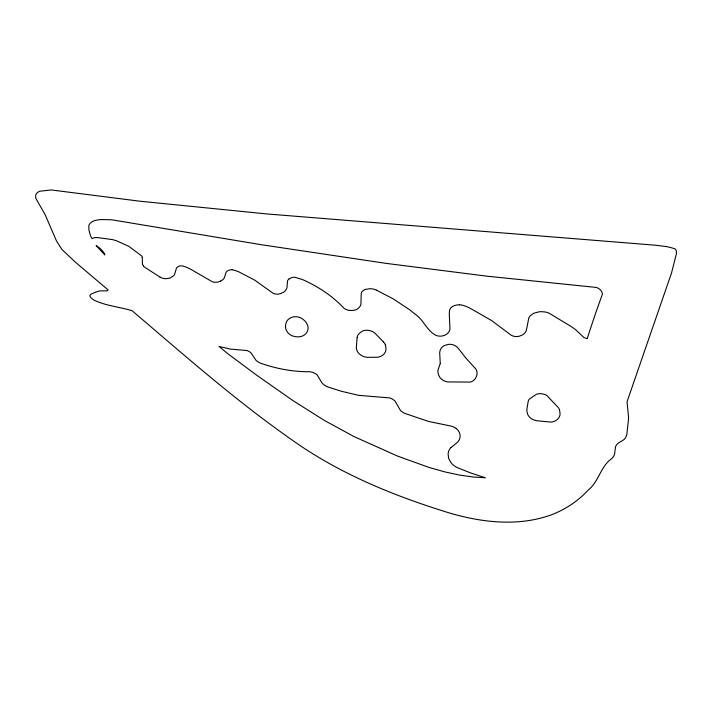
<?xml version="1.0" encoding="UTF-8"?>
<svg xmlns="http://www.w3.org/2000/svg" width="712" height="712" viewBox="0 0 712 712"><rect width="100%" height="100%" fill="white"/><g stroke="black" fill="none" stroke-linecap="round" stroke-linejoin="round"><path stroke-width="1.07" d="M357.148 337.479L356.294 347.954L357.068 350.811A12.487 10.867 17.7 0 0 358.127 352.538A5.402 4.699 17.7 0 0 358.599 353.099L359.275 353.766A19.918 17.337 17.7 0 0 360.966 355.146L363.485 356.49A14.516 12.638 17.7 0 0 366.19 357.175L366.547 357.228A10.716 9.327 17.7 0 0 367.65 357.335L377.44 357.255A7.12 6.194 17.7 0 0 378.526 357.095L380.181 356.57A15.192 13.225 17.7 0 0 382.424 355.43L383.483 354.523A16.189 14.098 17.7 0 0 384.498 353.366L385.317 351.977A15.833 13.777 17.7 0 0 385.886 350.313L385.904 347.572A35.395 30.812 17.7 0 0 385.503 345.569L385.308 344.813M451.061 447.519L457.754 442.063L459.187 439.963A16.421 14.293 17.7 0 0 459.899 438.12L460.086 436.073A20.239 17.622 17.7 0 0 459.916 434.365L459.881 434.178A4.601 4.005 17.7 0 0 459.774 433.715L459.596 433.181A13.599 11.837 17.7 0 0 458.786 431.472L458.332 430.805A17.72 15.424 17.7 0 0 457.131 429.38L456.258 428.588M288.876 279.068L289.748 278.534A17.043 14.836 17.7 0 1 291.235 277.831L292.347 277.466A12.246 10.662 17.7 0 1 294.679 277.217L302.119 279.442A106.791 92.952 17.7 0 1 304.3 280.359C319.029 287.087 332.718 296.237 343.825 308.091A8.046 7.004 17.7 0 0 346.7 309.72L346.886 309.8A19.883 17.302 17.7 0 0 349.04 310.414L352.422 310.494A35.395 30.812 17.7 0 0 354.594 310.12L355.404 309.942A3.952 3.444 17.7 0 0 355.947 309.764L356.65 309.417A12.576 10.947 17.7 0 0 358.109 308.421A7.351 6.399 17.7 0 0 358.332 308.243A13.759 11.979 17.7 0 0 359.613 306.89L359.996 306.347A16.679 14.516 17.7 0 0 360.913 304.416L361.251 293.353A6.248 5.438 17.7 0 1 362.31 291.306L363.761 290.22A20.132 17.524 17.7 0 1 365.3 289.437L369.492 288.743A36.152 31.462 17.7 0 1 371.931 288.867L372.545 288.93A6.844 5.963 17.7 0 1 373.222 289.036L373.667 289.143A15.7 13.662 17.7 0 1 376.488 290.202M220.551 281.133L218.344 281.97A16.242 14.133 17.7 0 1 216.635 282.237L214.837 282.263A15.539 13.528 17.7 0 1 212.336 281.783L190.549 269.145A54.779 47.677 17.7 0 0 188.947 268.371L187.203 267.587A60.707 52.83 17.7 0 0 185.93 267.036L183.224 266.11A10.876 9.47 17.7 0 0 181.373 265.87L180.456 265.87A3.222 2.804 17.7 0 0 179.905 265.959L179.486 266.065A9.915 8.624 17.7 0 0 178.258 266.519L176.549 267.854L174.573 274.52A19.126 16.643 17.7 0 1 173.497 275.811L170.595 277.733A24.404 21.235 17.7 0 1 168.851 278.33L165.843 278.703A20.381 17.738 17.7 0 1 163.796 278.481L163.351 278.41A8.758 7.618 17.7 0 1 160.155 277.164M231.943 269.741L235.165 270.498A77.982 67.871 17.7 0 1 239.081 271.966L254.914 280.252L273.479 293.54A11.552 10.057 17.7 0 0 274.067 293.7L274.725 293.851A12.238 10.653 17.7 0 0 276.897 294.163L277.529 294.172A3.943 3.435 17.7 0 0 278.116 294.109L278.962 293.94A35.449 30.856 17.7 0 0 281.124 293.38L284.026 291.947A16.234 14.133 17.7 0 0 285.192 290.852L286.162 289.526A16.234 14.124 17.7 0 0 286.963 287.666L287.506 281.089A5.011 4.361 17.7 0 1 288.885 279.077M459.587 304.843L459 304.834A18.743 16.314 17.7 0 0 456.953 304.967L454.674 305.528A23.665 20.595 17.7 0 0 452.948 306.302L451.203 307.513A9.229 8.028 17.7 0 0 450.064 309.088L449.753 309.791A5.349 4.655 17.7 0 0 449.566 310.539L449.361 312.648A79.272 68.993 17.7 0 0 449.299 314.259L449.975 329.238A16.848 14.667 17.7 0 1 449.21 331.258L448.872 331.837A13.768 11.979 17.7 0 1 447.688 333.287L447.136 333.786A17.729 15.424 17.7 0 1 445.641 334.8L444.626 335.299A17.729 15.424 17.7 0 1 442.837 335.859L441.68 336.073A17.729 15.424 17.7 0 1 439.749 336.135L438.726 336.064A14.115 12.291 17.7 0 1 436.865 335.681C427.04 331.774 423.774 319.457 414.793 313.983A189.143 164.623 17.7 0 0 409.667 309.782L393.113 298.817L376.497 290.185M160.138 277.19L144.029 266.786A12.656 11.018 17.7 0 1 143.326 265.718M383.43 341.929L374.645 332.878A15.103 13.145 17.7 0 0 372.216 331.356L368.985 330.404A24.413 21.244 17.7 0 0 367.054 330.226L364.339 330.421A13.359 11.623 17.7 0 0 362.711 330.938L360.272 332.566A35.475 30.874 17.7 0 0 358.786 334.062L358.252 334.658A7.601 6.622 17.7 0 0 357.202 337.488M143.317 265.718L143.103 265.362A13.225 11.508 17.7 0 1 142.436 264.108L142.24 257.486M559.481 409.792L559.73 411.109A44.18 38.448 17.7 0 1 559.988 413.236L560.05 414.366A3.791 3.293 17.7 0 1 560.015 414.9L559.881 415.452A12.238 10.653 17.7 0 1 559.187 417.116A7.316 6.364 17.7 0 1 558.982 417.481A14.133 12.3 17.7 0 1 557.959 418.861L557.576 419.27A4.29 3.738 17.7 0 1 557.202 419.591L556.855 419.831A23.932 20.835 17.7 0 1 555.2 420.854L554.256 421.335A4.646 4.041 17.7 0 1 553.696 421.548L553.5 421.602A12.291 10.698 17.7 0 1 550.59 422.065L536.617 420.73L533.057 419.635A15.611 13.59 17.7 0 1 530.689 418.158L529.755 417.321A13.359 11.623 17.7 0 1 528.651 416.013L528.215 415.372A5.287 4.601 17.7 0 1 527.912 414.793L527.717 414.34A16.83 14.64 17.7 0 1 527.049 412.221L526.862 409.445L528.171 401.559A9.398 8.179 17.7 0 1 528.322 400.981L528.375 400.812A5.251 4.575 17.7 0 1 529.568 398.96L536.02 394.528A5.135 4.468 17.7 0 1 536.803 394.172L538.174 393.834A12.611 10.983 17.7 0 1 540.372 393.674L541.601 393.781A19.535 16.999 17.7 0 1 543.381 394.11L544.164 394.306A5.554 4.833 17.7 0 1 544.573 394.439A11.89 10.351 17.7 0 1 546.852 395.534L557.701 406.926A8.82 7.672 17.7 0 1 559.552 409.774M383.376 341.974A9.656 8.402 17.7 0 1 385.415 344.777M451.061 447.528A13.457 11.712 17.7 0 0 449.272 449.762L448.515 451.808A29.717 25.863 17.7 0 0 448.133 453.989L448.524 457.798A29.824 25.952 17.7 0 0 449.219 459.658L451.007 462.613A26.549 23.104 17.7 0 0 452.467 464.224L453.713 465.354A19.375 16.866 17.7 0 0 456.828 467.41L470.481 472.893L485.397 477.779L473.053 476.996L459.071 474.984L444.831 471.896L429.051 467.446L397.857 456.205L354.051 436.59L324.458 420.481L293.567 401.016L257.094 375.491L228.071 353.926L219.011 346.433L230.341 349.067L246.352 350.473A5.26 4.584 17.7 0 1 247.473 350.713L249.307 351.603A9.719 8.455 17.7 0 1 251.185 353.188L255.991 360.299A15.664 13.635 17.7 0 0 258.1 361.963L258.242 362.052A12.656 11.018 17.7 0 0 261.26 363.432C276.763 368.807 293.086 371.833 309.515 371.753A12.3 10.707 17.7 0 1 312.595 372.358A5.215 4.539 17.7 0 1 313.058 372.518L313.236 372.599A17.747 15.45 17.7 0 1 315.051 373.497L315.683 373.871A13.403 11.668 17.7 0 1 317.214 375.028L322.1 383.074A19.375 16.866 17.7 0 0 323.871 384.711L324.245 385.014A7.716 6.72 17.7 0 0 324.743 385.37A15.085 13.127 17.7 0 0 328.428 387.159L341.538 391.306L358.51 395.32L389.891 397.937L392.517 399.112A18.984 16.518 17.7 0 0 392.899 399.361L394.92 400.954A3.587 3.124 17.7 0 1 395.302 401.515L400.464 410.477A15.041 13.092 17.7 0 0 401.862 411.625L402.289 411.954A18.468 16.073 17.7 0 0 404.087 413.147L428.517 421.424L451.007 426.079A10.538 9.176 17.7 0 1 454.105 427.191A5.474 4.761 17.7 0 1 454.523 427.396L454.674 427.494A17.72 15.424 17.7 0 1 456.258 428.588M142.222 257.486A2.83 2.465 17.7 0 0 141.563 255.848L128.952 246.414L116.697 240.834A89.685 78.053 17.7 0 0 112.665 239.641L97.553 237.577A26.38 22.953 17.7 0 0 94.251 237.675L91.999 238.671L90.905 236.455A78.329 68.174 17.7 0 1 89.899 233.705L88.982 230.003A37.976 33.055 17.7 0 1 88.813 227.751L88.902 225.277L89.934 223.532A11.677 10.164 17.7 0 1 91.074 222.438L92.56 221.521A23.033 20.043 17.7 0 1 94.758 220.604L97.58 219.955A48.042 41.812 17.7 0 1 101.113 219.581L111.642 219.768L260.815 244.634L386.082 263.378L486.599 276.131L596.327 287.443A12.816 11.161 17.7 0 1 598.365 288.369L598.988 288.76A12.825 11.17 17.7 0 1 600.349 289.855L601.204 290.87A11.472 9.986 17.7 0 1 601.952 292.285L602.245 293.193A12.496 10.876 17.7 0 1 602.45 294.145C597.083 308.634 591.912 323.969 587.186 338.69L583.938 337.55L575.358 329.442L571.327 326.621L549.13 313.173A20.808 18.112 17.7 0 0 545.588 312.052L541.823 311.678A37.709 32.823 17.7 0 0 539.224 311.785L534.481 313.013A29.806 25.944 17.7 0 0 532.46 314.099L530.182 315.897A14.169 12.326 17.7 0 0 528.811 317.828L526.56 329.46A12.398 10.787 17.7 0 1 525.607 331.943L524.317 333.501A23.825 20.737 17.7 0 1 522.741 334.774L519.475 336.162A29.139 25.365 17.7 0 1 517.001 336.518L515.257 336.518A12.229 10.644 17.7 0 1 511.207 335.272L491.752 320.631L469.511 307.931A83.918 73.042 17.7 0 0 465.141 306.044L461.857 305.03A18.743 16.314 17.7 0 0 459.649 304.843M220.551 281.133A23.932 20.826 17.7 0 0 222.215 280.136L222.687 279.798A8.544 7.431 17.7 0 0 224.253 278.054L226.016 272.465A5.812 5.055 17.7 0 1 227.315 271.014L228.089 270.578A12.238 10.653 17.7 0 1 229.38 270.097L230.02 269.928A11.205 9.754 17.7 0 1 231.943 269.723M440.265 363.538L438.085 369.768A14.16 12.326 17.7 0 0 437.871 371.967L438.548 374.663A35.413 30.821 17.7 0 0 439.438 376.586L439.82 377.298A3.952 3.435 17.7 0 0 440.132 377.769L440.675 378.375A12.576 10.947 17.7 0 0 442.116 379.621A7.343 6.39 17.7 0 0 442.366 379.799A13.768 11.979 17.7 0 0 444.163 380.867L444.858 381.169A15.539 13.528 17.7 0 0 447.803 381.935L470.338 382.077A12.433 10.822 17.7 0 0 472.652 381.089L472.866 380.965A5.198 4.521 17.7 0 0 473.453 380.555L474.361 379.71A20.247 17.622 17.7 0 0 475.483 378.437L476.72 375.678A24.386 21.227 17.7 0 0 476.969 374.014L477.031 372.696A9.461 8.232 17.7 0 0 476.559 370.409L476.097 369.439A5.162 4.494 17.7 0 0 475.545 368.691L465.648 357.798L457.522 347.376A20.844 18.138 17.7 0 0 455.235 345.729L453.936 345.106A12.318 10.716 17.7 0 0 449.904 344.305L449.272 344.297A3.791 3.302 17.7 0 0 448.693 344.368L447.519 344.644A44.144 38.421 17.7 0 0 445.356 345.267L444.235 345.658A3.791 3.302 17.7 0 0 443.727 345.907L443.087 346.352A12.576 10.947 17.7 0 0 441.805 347.545A7.334 6.381 17.7 0 0 441.618 347.759A13.768 11.988 17.7 0 0 440.568 349.307L440.185 350.215A16.972 14.774 17.7 0 0 439.669 352.769L440.265 363.538M285.521 327.013L285.877 329.122A15.397 13.403 17.7 0 0 286.562 330.795L287.541 332.255A18.975 16.509 17.7 0 0 288.876 333.714L290.3 334.836A16.198 14.098 17.7 0 0 292.062 335.806L294.999 336.607A30.696 26.718 17.7 0 0 297.18 336.838L299.521 336.776A17.942 15.62 17.7 0 0 301.461 336.384L303.33 335.61A18.993 16.527 17.7 0 0 304.923 334.56L306.276 333.18A18.993 16.527 17.7 0 0 307.255 331.632L307.86 329.852A18.993 16.527 17.7 0 0 308.073 328.036L307.931 326.39A15.887 13.831 17.7 0 0 307.406 324.61L306.035 322.349A34.39 29.931 17.7 0 0 304.522 320.614L302.386 318.789A17.088 14.872 17.7 0 0 300.571 317.774L298.488 317.071A19.553 17.017 17.7 0 0 296.682 316.76L294.216 316.769A19.553 17.017 17.7 0 0 292.463 317.107L290.282 317.979A19.553 17.017 17.7 0 0 288.867 318.914L287.461 320.275A16.323 14.204 17.7 0 0 286.473 321.824L285.743 324.236A34.692 30.198 17.7 0 0 285.548 326.372L285.521 327.013M628.545 417.268L628.545 417.891A38.724 33.704 17.7 0 1 628.456 419.751L626.8 434.836L625.581 437.72A14.818 12.896 17.7 0 1 623.997 439.518A5.838 5.082 17.7 0 1 623.525 439.9L618.621 442.882A11.534 10.039 17.7 0 0 615.497 446.807L614.625 453.856A17.506 15.237 17.7 0 1 613.824 455.885L613.513 456.437A14.373 12.505 17.7 0 1 611.635 458.67C600.643 466.218 598.872 481.659 588.21 490.061C577.77 501.417 564.491 510.077 550.002 515.319C517.535 526.622 481.846 522.51 449.477 512.996C393.816 495.855 338.983 473.613 291.386 439.5C235.325 400.313 184.034 354.923 132.023 310.663C119.972 307.014 106.675 305.955 94.892 300.535A27.821 24.208 17.7 0 1 92.56 299.147L90.842 297.696A7.583 6.604 17.7 0 1 90.201 296.717L89.837 295.498L90.682 294.51A7.601 6.622 17.7 0 1 92.115 293.638L95.203 292.365A84.879 73.87 17.7 0 1 96.876 291.742L99.68 290.897L107.209 290.825L108.171 289.962L75.49 262.256L61.908 249.44L56.533 241.048L45.203 214.837L35.903 198.443A10.226 8.9 17.7 0 1 35.609 196.512L35.627 195.942A10.066 8.758 17.7 0 1 35.903 194.607L36.508 193.522A10.244 8.918 17.7 0 1 37.371 192.632L37.852 192.249A10.698 9.309 17.7 0 1 40.023 191.199L51.264 189.953L139.596 201.176L267.027 213.956L654.978 245.177L666.067 246.53A28.881 25.134 17.7 0 1 667.536 246.815L668.702 247.073A85.778 74.653 17.7 0 1 670.579 247.527L674.762 248.719L675.937 249.894A4.512 3.925 17.7 0 1 676.24 250.775L676.373 251.781A17.488 15.219 17.7 0 1 676.329 254.095L671.532 272.945L627.049 401.746L628.545 417.268M104.744 254.798L96.129 245.524L98.034 246.85A85.947 74.805 17.7 0 1 100.161 248.515L103.587 252.119A20.185 17.569 17.7 0 1 104.299 253.552L104.744 254.798"/></g></svg>
